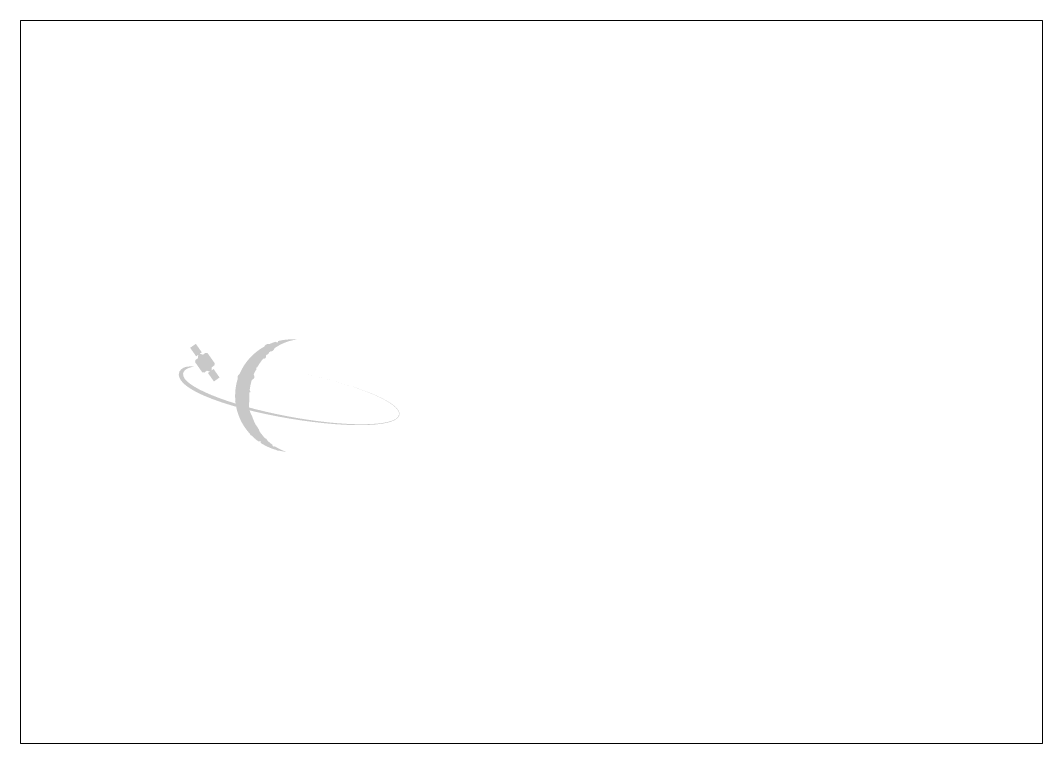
# Paper-space layout 'Layout1' of a CAD drawing. Header units: millimetres. Extents: x 0 to 297, y 0 to 210.
# The model-space entities are those that its viewports show. They can reach past a viewport. Long polylines and large blocks are cut down to what shows.
import ezdxf

# ---------------------------------------------------------------- set-up
doc = ezdxf.new("R2010")
doc.units = ezdxf.units.MM

msp = doc.modelspace()

# ---------------------------------------------------------------- hatches: boundary and pattern name
at = {"true_color": 0x488c83, "transparency": 33554687}
msp.add_hatch(color=125, dxfattribs=at).paths.add_polyline_path([(51.66, 112.88), (51.06, 112.46), (49.31, 114.93), (50.96, 116.09), (52.7, 113.62), (52.1, 113.2), (53.03, 112.94), (53.77, 113.46), (54.4, 113.36), (56.46, 110.43), (56.35, 109.81), (55.61, 109.28), (55.55, 108.37), (56.12, 108.78), (57.86, 106.31), (56.22, 105.15), (54.48, 107.62), (55.05, 108.02), (54.17, 108.27), (53.43, 107.74), (52.8, 107.85), (50.74, 110.78), (50.85, 111.4), (51.59, 111.92)], flags=0)
h = msp.add_hatch(color=125, dxfattribs=at)
edge = h.paths.add_edge_path(flags=0)
edge.add_spline(control_points=[(67.29, 95.18), (67.58, 94.26), (67.94, 93.37), (68.37, 92.52), (68.45, 92.62), (69.53, 90.97), (69.42, 90.74), (69.92, 90), (70.47, 89.31), (71.07, 88.67), (71.24, 88.69), (71.67, 88.33), (71.75, 87.99), (72.24, 87.54), (72.75, 87.12), (73.28, 86.73), (72.98, 86.51), (73.71, 86.02), (73.9, 86.31), (74.04, 86.23), (74.18, 86.14), (74.32, 86.06), (74.43, 86.05), (74.56, 85.97), (74.69, 85.85), (75.55, 85.37), (76.47, 84.98), (77.42, 84.71), (76.57, 84.78), (75.74, 84.91), (74.94, 85.11), (74.79, 84.91), (74.49, 85.2), (74.46, 85.23), (72.77, 85.69), (71.2, 86.4), (69.78, 87.33), (69.92, 87.85), (69.65, 88.05), (69.34, 87.63), (69.12, 87.78), (68.91, 87.94), (68.71, 88.09), (68.43, 88.2), (68.3, 88.4), (68.27, 88.44), (67.91, 88.74), (67.57, 89.05), (67.24, 89.38), (66.85, 89.45), (66.68, 89.91), (66.66, 89.98), (65.78, 90.94), (65.01, 92.01), (64.38, 93.15), (64.24, 93.4), (64.35, 93.18), (64.05, 93.78), (63.24, 95.43), (62.69, 97.22), (62.48, 99.1), (62.34, 99.25), (62.38, 99.42), (62.44, 99.51), (62.14, 102.8), (62.99, 105.44), (63.15, 105.93), (62.97, 106.31), (63.11, 106.99), (63.66, 107.32), (65.11, 110.75), (67.69, 113.55), (70.9, 115.32), (70.96, 115.44), (71.34, 116.21), (72.27, 116), (72.87, 116.26), (73.49, 116.49), (74.12, 116.68), (74.72, 116.26), (75.04, 116.66), (74.84, 116.88), (76.59, 117.32), (78.44, 117.49), (80.35, 117.33), (79.02, 117.18), (77.72, 116.82), (76.48, 116.29), (75.55, 115.89), (74.66, 115.39), (73.81, 114.8), (73.6, 114.17), (73.25, 113.86), (72.62, 113.88), (72.51, 113.79), (72.4, 113.7), (72.29, 113.6), (72.09, 113.08), (71.61, 112.91), (71.54, 112.88), (71.46, 112.8), (71.38, 112.72), (71.31, 112.64), (71.57, 112.21), (71.02, 111.58), (70.55, 111.79), (69.89, 111), (69.3, 110.14), (68.78, 109.23), (68.71, 109.35), (68.62, 109.2), (68.56, 109.07), (68.48, 108.92), (68.65, 108.42), (68.3, 108.32), (68.1, 107.92), (67.92, 107.51), (67.75, 107.09), (68.17, 106.78), (68.11, 105.86), (67.23, 105.59), (66.94, 104.64), (66.73, 103.65), (66.61, 102.63), (67.1, 101.92), (66.59, 101.98), (66.54, 101.99), (66.47, 101.11), (66.46, 100.24), (66.51, 99.39), (66.2, 98.18), (66.55, 96.2), (67.29, 95.18)], knot_values=[0, 0, 0, 0, 1, 1, 1, 2, 2, 2, 3, 3, 3, 4, 4, 4, 5, 5, 5, 6, 6, 6, 7, 7, 7, 8, 8, 8, 9, 9, 9, 10, 10, 10, 11, 11, 11, 12, 12, 12, 13, 13, 13, 14, 14, 14, 15, 15, 15, 16, 16, 16, 17, 17, 17, 18, 18, 18, 19, 19, 19, 20, 20, 20, 21, 21, 21, 22, 22, 22, 23, 23, 23, 24, 24, 24, 25, 25, 25, 26, 26, 26, 27, 27, 27, 28, 28, 28, 29, 29, 29, 30, 30, 30, 31, 31, 31, 32, 32, 32, 33, 33, 33, 34, 34, 34, 35, 35, 35, 36, 36, 36, 37, 37, 37, 38, 38, 38, 39, 39, 39, 40, 40, 40, 41, 41, 41, 42, 42, 42, 43, 43, 43, 44, 44, 44, 44], degree=3, periodic=1)
h = msp.add_hatch(color=125, dxfattribs=at)
edge = h.paths.add_edge_path(flags=0)
edge.add_spline(control_points=[(82.44, 107.33), (85.46, 106.7), (90.05, 105.66), (94.97, 104.13), (95.54, 103.96), (106.95, 100.62), (109.62, 97.08), (110.99, 95.26), (110.05, 93.25), (103.05, 92.65), (90.46, 91.58), (65.88, 95.53), (53.13, 101.12), (46.53, 104.02), (46.05, 106.26), (46, 107.13), (45.92, 108.61), (47.52, 109.19), (47.84, 109.33), (48.02, 109.41), (50.21, 109.67), (50.59, 109.58), (49.15, 109.15), (47.54, 108.85), (47.27, 107.44), (46.6, 103.92), (60.11, 98.38), (77.41, 95.08), (94.72, 91.78), (109.32, 91.96), (109.99, 95.48), (110.63, 98.83), (98.49, 103.99), (82.44, 107.33)], knot_values=[0, 0, 0, 0, 1, 1, 1, 2, 2, 2, 3, 3, 3, 4, 4, 4, 5, 5, 5, 6, 6, 6, 7, 7, 7, 8, 8, 8, 9, 9, 9, 10, 10, 10, 11, 11, 11, 11], degree=3, periodic=1)

psp = doc.layouts.get("Layout1")

# ---------------------------------------------------------------- viewports
at = {"layer": '0'}
psp.add_viewport(center=(148.5, 105), size=(297, 210), view_center_point=(148.5, 105), view_height=210, dxfattribs=at)

doc.saveas('drawing.dxf')
